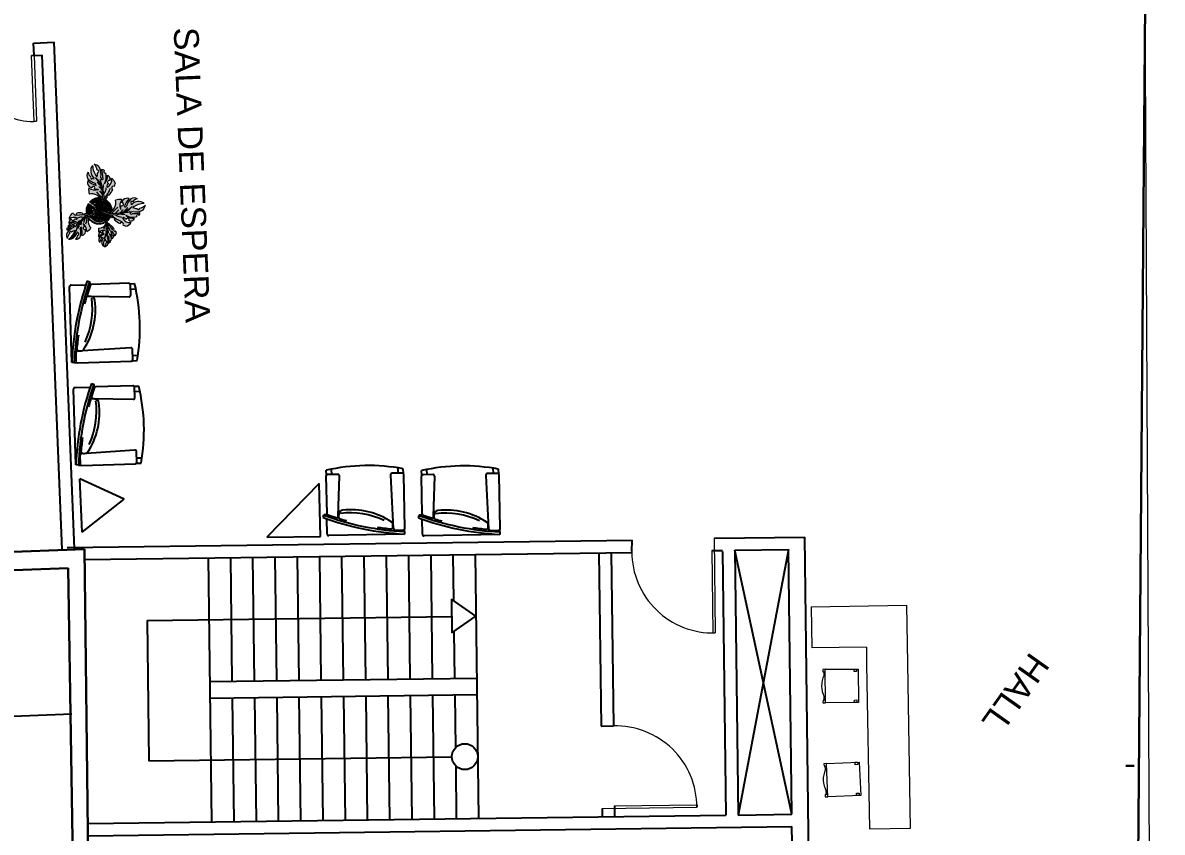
# Model space of a CAD drawing. Header units: metres. Extents: x 322294 to 7190115, y 7390841 to 10157759.
# Drawn here: x 323136.04 to 323149.86, y 7393324.52 to 7393334.34 of the extents above; entities that cross this region are included whole.
import ezdxf

# ---------------------------------------------------------------- set-up
doc = ezdxf.new("R2010")
doc.units = ezdxf.units.M
doc.linetypes.add('DASHED', pattern=[19.05, 12.7, -6.35])
doc.layers.get('0').update_dxf_attribs({"lineweight": 18})
for name, color, linetype, lineweight in [('352_HIDROG_INTERM_TOP', 4, 'Continuous', 18), ('ESQUADRIA', 2, 'Continuous', 15), ('estofado', 7, 'Continuous', 25), ('linagrossa', 7, 'Continuous', 25), ('MÓVEIS', 7, 'Continuous', 13), ('PAREDE EXTERNA', 6, 'Continuous', 30), ('PAREDE INTERNA', 181, 'Continuous', 25)]:
    doc.layers.add(name, color=color, linetype=linetype, lineweight=lineweight)
doc.layers.add('MEBEL', color=7, linetype='DASHED')
doc.layers.add('TEXTO', color=2, linetype='Continuous')
doc.styles.get("Standard").update_dxf_attribs({"font": 'arial.ttf'})

# ---------------------------------------------------------------- blocks, each defined once
blk = doc.blocks.new('new block.dwg poltrona')
at = {"layer": 'MEBEL', "color": 7, "linetype": 'Continuous', "ltscale": 0.7}
for p, q in [((-695, 962), (-679, 1017)), ((-631, 950), (-614, 1011)), ((-704, 950), (-828, 516)), ((-703, 444), (-547, 904)), ((-560, 929), (-679, 963)), ((48, 734), (-109, 104)), ((192, 715), (72, 749)), ((144, 728), (161, 790)), ((144, 728), (161, 790)), ((204, 705), (219, 760)), ((204, 705), (205, 711)), ((27, 66), (205, 690)), ((-896, 276), (-846, 451)), ((-885, 480), (-867, 504)), ((0, 0), (-883, 252)), ((-95, 80), (2, 52)), ((10, 28), (0, 0)), ((10, 28), (18, 54))]:
    blk.add_line(p, q, dxfattribs=at)
for centre, radius, start, end in [((-847, -1272), 2295, 62.3176, 85.807), ((-685, 944), 20, 74.0623, 164.0623), ((-566, 910), 20, 341.2493, 74.0623), ((67, 730), 20, 74.0623, 166.8753), ((186, 695), 20, 344.0623, 74.0623), ((1160, 3194), 3398, 232.9996, 250.0441), ((1160, 3194), 3368, 232.9996, 250.0441), ((-856, -521), 1026, 88.4288, 90.6413), ((-809, 511), 20, 164.0623, 233.737), ((1160, 3194), 3348, 233.737, 235.5624), ((-722, 449), 20, 235.5624, 344.0623), ((-685, 424), 20, 166.0258, 236.345), ((-557, 392), 152, 147.8366, 166.0258), ((-643, 446), 50, 79.6415, 147.8366), ((-856, -521), 1006, 48.2769, 79.2573), ((-795, -385), 895, 39.3754, 79.6415), ((1160, 3194), 3348, 236.345, 237.7818), ((-877, 271), 20, 164.0623, 254.0876), ((1160, 3194), 3348, 244.2937, 247.2111), ((-202, 167), 103, 330.3808, 2.1619), ((-119, 170), 20, 2.1619, 39.3754), ((-129, 126), 20, 247.2111, 330.3808), ((-89, 99), 20, 166.0798, 254.0623), ((8, 71), 20, 254.0623, 344.0623)]:
    blk.add_arc(centre, radius, start, end, dxfattribs=at)
blk = doc.blocks.new('planta coqueiro')
at = {"layer": 'estofado', "ltscale": 0.1}
h = blk.add_hatch(color=75, dxfattribs=at)
h.set_gradient(color1=(108, 164, 86), color2=(102, 154, 81), one_color=1, tint=0.46, name='CYLINDER')
h.paths.add_polyline_path([(-1182.099, -50.289, 0.033062), (-1182.098, -50.233, -0.981895), (-1182.101, -50.198, 0.048855), (-1182.119, -50.117, -1.138233), (-1182.135, -50.077, 0.018864), (-1182.149, -50.048, 0.208979), (-1182.229, -50.035, -0.346636), (-1182.188, -50.146, -0.418428), (-1182.207, -50.127, 0.046427), (-1182.209, -50.105, -0.994855), (-1182.223, -50.067, 0.044381), (-1182.235, -50.05, 0.18118), (-1182.289, -50.043, -0.18833), (-1182.24, -50.143, 0.191426), (-1182.327, -50.038, -1.174476), (-1182.355, -50.033, 0.140528), (-1182.389, -50.049, -0.125367), (-1182.309, -50.107, -2.245001), (-1182.316, -50.124, -0.031976), (-1182.326, -50.122, 0.181425), (-1182.437, -50.046, 0.094503), (-1182.497, -50.069, -0.138196), (-1182.421, -50.091, -1.074478), (-1182.396, -50.11, -0.088291), (-1182.367, -50.152, -0.144087), (-1182.502, -50.093, 0.388768), (-1182.376, -50.186, -0.041945), (-1182.389, -50.194, -1.340573), (-1182.416, -50.203, -0.196063), (-1182.481, -50.189, 0.307628), (-1182.422, -50.247, 0.111291), (-1182.322, -50.218, -0.314907), (-1182.298, -50.23, -0.122145), (-1182.409, -50.261, 0.291545), (-1182.346, -50.298, 0.043027), (-1182.312, -50.288, -1.339402), (-1182.279, -50.271, 0.060072), (-1182.241, -50.24, -0.231117), (-1182.338, -50.314, 0.11449), (-1182.276, -50.362, -0.376746), (-1182.111, -50.305, 0.228124), (-1182.371, -50.167, -0.2613)])
h = blk.add_hatch(color=75, dxfattribs=at)
h.set_gradient(color1=(108, 164, 86), color2=(79, 120, 63), one_color=1, tint=0.36, name='CYLINDER')
h.paths.add_polyline_path([(-1181.861, -50.136, -0.314907), (-1181.873, -50.16, -0.122145), (-1181.904, -50.049, 0.291545), (-1181.941, -50.112, 0.043027), (-1181.931, -50.146, -1.339402), (-1181.914, -50.179, 0.060072), (-1181.883, -50.217, -0.231117), (-1181.957, -50.12, 0.11449), (-1182.005, -50.182, -0.376746), (-1181.948, -50.347, 0.228124), (-1181.81, -50.087, -0.2613), (-1181.932, -50.359, 0.033062), (-1181.876, -50.36, -0.981895), (-1181.841, -50.357, 0.048855), (-1181.76, -50.339, -1.138233), (-1181.72, -50.323, 0.018864), (-1181.691, -50.309, 0.208979), (-1181.678, -50.229, -0.346636), (-1181.789, -50.27, -0.418428), (-1181.77, -50.25, 0.046427), (-1181.748, -50.249, -0.994855), (-1181.71, -50.235, 0.044381), (-1181.693, -50.223, 0.18118), (-1181.686, -50.169, -0.18833), (-1181.786, -50.218, 0.191426), (-1181.681, -50.131, -1.174476), (-1181.676, -50.103, 0.140528), (-1181.692, -50.069, -0.125367), (-1181.75, -50.149, -2.245001), (-1181.767, -50.142, -0.031976), (-1181.765, -50.132, 0.181425), (-1181.689, -50.021, 0.094503), (-1181.712, -49.961, -0.138196), (-1181.734, -50.037, -1.074478), (-1181.753, -50.062, -0.088291), (-1181.795, -50.091, -0.144087), (-1181.736, -49.956, 0.388768), (-1181.829, -50.082, -0.041945), (-1181.837, -50.069, -1.340573), (-1181.846, -50.042, -0.196063), (-1181.832, -49.977, 0.307628), (-1181.89, -50.036, 0.111291)])
h = blk.add_hatch(color=35, dxfattribs=at)
h.set_gradient(color1=(166, 115, 84), color2=(109, 75, 55), one_color=1, tint=0.32, name='INVCYLINDER')
h.paths.add_polyline_path([(-1182.059, -50.411, 0.893253), (-1182.047, -50.407, 0.378604), (-1182.371, -50.167, -0.322151)])
h = blk.add_hatch(color=35, dxfattribs=at)
h.set_gradient(color1=(166, 115, 84), color2=(109, 75, 55), one_color=1, tint=0.32, name='INVCYLINDER')
h.paths.add_polyline_path([(-1181.81, -50.087, -0.309503), (-1182.039, -50.395, 0.839346), (-1182.034, -50.408, 0.363207)])
h = blk.add_hatch(color=9, dxfattribs=at)
h.set_gradient(color1=(185, 193, 193), color2=(81, 92, 92), one_color=1, tint=0.34, name='CURVED')
h.paths.add_polyline_path([(-1182.11, -50.307, 0.00155), (-1182.111, -50.305, 0.067559), (-1182.145, -50.296, 0.253608), (-1182.202, -50.432, -0.036817), (-1182.173, -50.425, -0.290631)])
h = blk.add_hatch(color=9, dxfattribs=at)
h.set_gradient(color1=(185, 193, 193), color2=(81, 92, 92), one_color=1, tint=0.34, name='CURVED')
h.paths.add_polyline_path([(-1181.946, -50.343, 0.06904), (-1181.938, -50.308, 0.288006), (-1182.098, -50.27, -0.011646), (-1182.099, -50.289, -0.009266), (-1182.093, -50.299, -0.341204)])
h = blk.add_hatch(color=33, dxfattribs=at)
h.set_gradient(color1=(179, 165, 128), color2=(150, 134, 90), one_color=1, tint=0.47)
h.paths.add_polyline_path([(-1182.077, -50.311, 1), (-1182.045, -50.311, 1)])
h = blk.add_hatch(color=9, dxfattribs=at)
h.set_gradient(color1=(185, 193, 193), color2=(81, 92, 92), one_color=1, tint=0.34, name='CURVED')
h.paths.add_polyline_path([(-1182.172, -50.435, 0.03292), (-1182.2, -50.443, 0.221446), (-1182.125, -50.55, -0.019377), (-1182.1, -50.536, -0.005069), (-1182.098, -50.531, -0.256969)])
h = blk.add_hatch(color=33, dxfattribs=at)
h.set_gradient(color1=(179, 165, 128), color2=(150, 134, 90), one_color=1, tint=0.47)
h.paths.add_polyline_path([(-1182.159, -50.413, 1), (-1182.172, -50.413, 1)])
h = blk.add_hatch(color=33, dxfattribs=at)
h.set_gradient(color1=(179, 165, 128), color2=(150, 134, 90), one_color=1, tint=0.47)
h.paths.add_polyline_path([(-1182.13, -50.451, 1), (-1182.162, -50.451, 1)])
h = blk.add_hatch(color=33, dxfattribs=at)
h.set_gradient(color1=(179, 165, 128), color2=(150, 134, 90), one_color=1, tint=0.47)
h.paths.add_polyline_path([(-1182.144, -50.34, 1), (-1182.131, -50.34, 1)])
h = blk.add_hatch(color=33, dxfattribs=at)
h.set_gradient(color1=(179, 165, 128), color2=(150, 134, 90), one_color=1, tint=0.47)
edge = h.paths.add_edge_path()
edge.add_spline(control_points=[(-1182.129, -50.39), (-1182.13, -50.395), (-1182.133, -50.406), (-1182.111, -50.409), (-1182.1, -50.399), (-1182.085, -50.384), (-1182.102, -50.375), (-1182.103, -50.359), (-1182.119, -50.357), (-1182.127, -50.364), (-1182.137, -50.376), (-1182.126, -50.379), (-1182.128, -50.385), (-1182.129, -50.39)], knot_values=[0, 0, 0, 0, 0.013257, 0.026829, 0.049794, 0.061679, 0.077395, 0.091145, 0.103762, 0.116513, 0.127768, 0.131661, 0.143887, 0.143887, 0.143887, 0.143887], degree=3, periodic=0)
h = blk.add_hatch(color=33, dxfattribs=at)
h.set_gradient(color1=(179, 165, 128), color2=(150, 134, 90), one_color=1, tint=0.47)
h.paths.add_polyline_path([(-1182.121, -50.322, 1), (-1182.107, -50.322, 1)])
h = blk.add_hatch(color=35, dxfattribs=at)
h.set_gradient(color1=(166, 115, 84), color2=(109, 75, 55), one_color=1, tint=0.32, name='INVCYLINDER')
h.paths.add_polyline_path([(-1181.981, -50.403, 0.597045), (-1181.985, -50.4, 0.455658), (-1182.062, -50.79, -0.387777)])
h = blk.add_hatch(color=33, dxfattribs=at)
h.set_gradient(color1=(179, 165, 128), color2=(150, 134, 90), one_color=1, tint=0.47)
h.paths.add_polyline_path([(-1182.097, -50.413, 1), (-1182.11, -50.413, 1)])
h = blk.add_hatch(color=33, dxfattribs=at)
h.set_gradient(color1=(179, 165, 128), color2=(150, 134, 90), one_color=1, tint=0.47)
h.paths.add_polyline_path([(-1182.076, -50.401, 1), (-1182.095, -50.401, 1)])
h = blk.add_hatch(color=33, dxfattribs=at)
h.set_gradient(color1=(179, 165, 128), color2=(150, 134, 90), one_color=1, tint=0.47)
h.paths.add_polyline_path([(-1182.075, -50.437, 1), (-1182.088, -50.437, 1)])
h = blk.add_hatch(color=9, dxfattribs=at)
h.set_gradient(color1=(185, 193, 193), color2=(81, 92, 92), one_color=1, tint=0.34, name='CURVED')
h.paths.add_polyline_path([(-1181.925, -50.436, -0.449638), (-1182.083, -50.536, 0.000699), (-1182.084, -50.537, 0.072477), (-1182.073, -50.568, 0.40511), (-1181.897, -50.445, 0.032975)])
h = blk.add_hatch(color=33, dxfattribs=at)
h.set_gradient(color1=(179, 165, 128), color2=(150, 134, 90), one_color=1, tint=0.47)
h.paths.add_polyline_path([(-1182.059, -50.452, 1), (-1182.079, -50.452, 1)])
h = blk.add_hatch(color=33, dxfattribs=at)
h.set_gradient(color1=(179, 165, 128), color2=(150, 134, 90), one_color=1, tint=0.47)
h.paths.add_polyline_path([(-1182.056, -50.426, 1), (-1182.069, -50.426, 1)])
h = blk.add_hatch(color=33, dxfattribs=at)
h.set_gradient(color1=(179, 165, 128), color2=(150, 134, 90), one_color=1, tint=0.47)
h.paths.add_polyline_path([(-1182.03, -50.375, 1), (-1182.05, -50.375, 1)])
h = blk.add_hatch(color=33, dxfattribs=at)
h.set_gradient(color1=(179, 165, 128), color2=(150, 134, 90), one_color=1, tint=0.47)
h.paths.add_polyline_path([(-1182.035, -50.42, 1), (-1182.048, -50.42, 1)])
h = blk.add_hatch(color=33, dxfattribs=at)
h.set_gradient(color1=(179, 165, 128), color2=(150, 134, 90), one_color=1, tint=0.47)
h.paths.add_polyline_path([(-1182.024, -50.337, 1), (-1181.992, -50.337, 1)])
h = blk.add_hatch(color=33, dxfattribs=at)
h.set_gradient(color1=(179, 165, 128), color2=(150, 134, 90), one_color=1, tint=0.47)
h.paths.add_polyline_path([(-1182.007, -50.444, 1), (-1182.02, -50.444, 1)])
h = blk.add_hatch(color=35, dxfattribs=at)
h.set_gradient(color1=(166, 115, 84), color2=(109, 75, 55), one_color=1, tint=0.32, name='INVCYLINDER')
h.paths.add_polyline_path([(-1181.763, -50.601, 0.456534), (-1182.009, -50.428, 0.533976), (-1182.008, -50.431, -0.385852)])
h = blk.add_hatch(color=33, dxfattribs=at)
h.set_gradient(color1=(179, 165, 128), color2=(150, 134, 90), one_color=1, tint=0.47)
h.paths.add_polyline_path([(-1181.985, -50.442, 1), (-1182.004, -50.442, 1)])
h = blk.add_hatch(color=33, dxfattribs=at)
h.set_gradient(color1=(179, 165, 128), color2=(150, 134, 90), one_color=1, tint=0.47)
h.paths.add_polyline_path([(-1181.944, -50.396, 1), (-1181.964, -50.396, 1)])
h = blk.add_hatch(color=33, dxfattribs=at)
h.set_gradient(color1=(179, 165, 128), color2=(150, 134, 90), one_color=1, tint=0.47)
h.paths.add_polyline_path([(-1181.932, -50.451, 1), (-1181.964, -50.451, 1)])
h = blk.add_hatch(color=33, dxfattribs=at)
h.set_gradient(color1=(179, 165, 128), color2=(150, 134, 90), one_color=1, tint=0.47)
h.paths.add_polyline_path([(-1181.926, -50.41, 1), (-1181.946, -50.41, 1)])
h = blk.add_hatch(color=9, dxfattribs=at)
h.set_gradient(color1=(185, 193, 193), color2=(81, 92, 92), one_color=1, tint=0.34, name='CURVED')
h.paths.add_polyline_path([(-1181.932, -50.359, -0.003321), (-1181.936, -50.361, -0.134103), (-1181.923, -50.426, -0.036923), (-1181.895, -50.433, 0.121396), (-1181.904, -50.36, -0.016535)])
h = blk.add_hatch(color=75, dxfattribs=at)
h.set_gradient(color1=(108, 164, 86), color2=(154, 193, 138), one_color=1, tint=0.65, name='HEMISPHERICAL')
h.paths.add_polyline_path([(-1181.772, -50.481, -0.346636), (-1181.696, -50.493, 0.208979), (-1181.715, -50.443, 0.018864), (-1181.735, -50.438, -1.138233), (-1181.763, -50.433, 0.048855), (-1181.816, -50.431, -0.981895), (-1181.84, -50.434, 0.033062), (-1181.875, -50.442, -0.2613), (-1181.763, -50.601, 0.228124), (-1181.884, -50.451, -0.376746), (-1181.9, -50.564, 0.11449), (-1181.862, -50.597, -0.231117), (-1181.826, -50.526, 0.060072), (-1181.841, -50.554, -1.339402), (-1181.848, -50.578, 0.043027), (-1181.85, -50.6, 0.291545), (-1181.819, -50.637, -0.122145), (-1181.813, -50.561, -0.314907), (-1181.802, -50.575, 0.111291), (-1181.808, -50.643, 0.307628), (-1181.764, -50.673, -0.196063), (-1181.781, -50.634, -1.340573), (-1181.778, -50.615, -0.041945), (-1181.775, -50.606, 0.388768), (-1181.7, -50.675, -0.144087), (-1181.754, -50.596, -0.088291), (-1181.724, -50.61, -1.074478), (-1181.708, -50.623, -0.138196), (-1181.685, -50.669, 0.094503), (-1181.678, -50.628, 0.181425), (-1181.74, -50.566, -0.031976), (-1181.742, -50.56, -2.245001), (-1181.733, -50.553, -0.125367), (-1181.685, -50.598, 0.140528), (-1181.68, -50.573, -1.174476), (-1181.686, -50.556, 0.191426), (-1181.764, -50.514, -0.18833), (-1181.694, -50.533, 0.18118), (-1181.705, -50.499, 0.044381), (-1181.718, -50.493, -0.994855), (-1181.743, -50.489, 0.046425), (-1181.758, -50.491, -0.418546)])
h = blk.add_hatch(color=75, dxfattribs=at)
h.set_gradient(color1=(108, 164, 86), color2=(128, 178, 108), one_color=1, tint=0.56, name='CYLINDER')
h.paths.add_polyline_path([(-1182.107, -50.557, -0.021499), (-1182.1, -50.536, 0.033062), (-1182.142, -50.561, -0.981895), (-1182.166, -50.579, 0.048855), (-1182.216, -50.63, -1.138233), (-1182.238, -50.661, 0.018864), (-1182.253, -50.684, 0.208979), (-1182.225, -50.749, -0.346636), (-1182.163, -50.667, -0.218356), (-1182.116, -50.605, -0.045186), (-1182.108, -50.558, -0.00127), (-1182.108, -50.558, -0.001036)])
h = blk.add_hatch(color=33, dxfattribs=at)
h.set_gradient(color1=(179, 165, 128), color2=(150, 134, 90), one_color=1, tint=0.47)
h.paths.add_polyline_path([(-1182.131, -50.478, 1), (-1182.151, -50.478, 1)])
h = blk.add_hatch(color=33, dxfattribs=at)
h.set_gradient(color1=(179, 165, 128), color2=(150, 134, 90), one_color=1, tint=0.47)
edge = h.paths.add_edge_path()
edge.add_spline(control_points=[(-1182.116, -50.507), (-1182.113, -50.511), (-1182.108, -50.521), (-1182.09, -50.509), (-1182.088, -50.494), (-1182.087, -50.473), (-1182.105, -50.478), (-1182.116, -50.466), (-1182.13, -50.476), (-1182.132, -50.486), (-1182.131, -50.501), (-1182.121, -50.496), (-1182.118, -50.502), (-1182.116, -50.507)], knot_values=[0, 0, 0, 0, 0.013257, 0.026829, 0.049794, 0.061679, 0.077395, 0.091145, 0.103762, 0.116513, 0.127768, 0.131661, 0.143887, 0.143887, 0.143887, 0.143887], degree=3, periodic=0)
h = blk.add_hatch(color=75, dxfattribs=at)
h.set_gradient(color1=(108, 164, 86), color2=(128, 178, 108), one_color=1, tint=0.56, name='CYLINDER')
h.paths.add_polyline_path([(-1181.971, -50.697, 0.11449), (-1181.965, -50.63, -0.376746), (-1182.084, -50.537, 0.228124), (-1182.062, -50.79, -0.289779), (-1182.055, -50.92, 0.388768), (-1182.046, -50.785, -0.041945), (-1182.034, -50.79, -1.340573), (-1182.015, -50.806, -0.196063), (-1181.995, -50.859, 0.307628), (-1181.981, -50.79, 0.111291), (-1182.048, -50.731, -0.314907), (-1182.051, -50.707, -0.122145), (-1181.976, -50.774, 0.291545), (-1181.979, -50.71, 0.043027), (-1182.002, -50.691, -1.339402), (-1182.03, -50.674, 0.060072), (-1182.07, -50.662, -0.231117)])
h = blk.add_hatch(color=33, dxfattribs=at)
h.set_gradient(color1=(179, 165, 128), color2=(150, 134, 90), one_color=1, tint=0.47)
edge = h.paths.add_edge_path()
edge.add_spline(control_points=[(-1182.03, -50.481), (-1182.035, -50.48), (-1182.045, -50.477), (-1182.049, -50.499), (-1182.039, -50.51), (-1182.024, -50.525), (-1182.015, -50.508), (-1181.999, -50.508), (-1181.997, -50.491), (-1182.004, -50.483), (-1182.015, -50.473), (-1182.018, -50.484), (-1182.025, -50.483), (-1182.03, -50.481)], knot_values=[0, 0, 0, 0, 0.013257, 0.026829, 0.049794, 0.061679, 0.077395, 0.091145, 0.103762, 0.116513, 0.127768, 0.131661, 0.143887, 0.143887, 0.143887, 0.143887], degree=3, periodic=0)
h = blk.add_hatch(color=33, dxfattribs=at)
h.set_gradient(color1=(179, 165, 128), color2=(150, 134, 90), one_color=1, tint=0.47)
h.paths.add_polyline_path([(-1181.959, -50.487, 1), (-1181.991, -50.487, 1)])
h = blk.add_hatch(color=75, dxfattribs=at)
h.set_gradient(color1=(108, 164, 86), color2=(128, 178, 108), one_color=1, tint=0.56, name='CYLINDER')
h.paths.add_polyline_path([(-1182.168, -50.69, 0.046427), (-1182.183, -50.702, -0.994855), (-1182.204, -50.729, 0.044381), (-1182.211, -50.746, 0.18118), (-1182.191, -50.789, -0.18833), (-1182.141, -50.707, 0.191426), (-1182.177, -50.818, -0.461932), (-1182.159, -50.824, -0.164855), (-1182.111, -50.685, -0.076989), (-1182.116, -50.605, 0.218356), (-1182.163, -50.667, -0.418428)])
h = blk.add_hatch(color=75, dxfattribs=at)
h.set_gradient(color1=(108, 164, 86), color2=(128, 178, 108), one_color=1, tint=0.56, name='CYLINDER')
h.paths.add_polyline_path([(-1182.116, -50.778, 0.181425), (-1182.119, -50.894, 0.094503), (-1182.075, -50.927, -0.138196), (-1182.094, -50.862, -1.074478), (-1182.092, -50.835, -0.088291), (-1182.075, -50.794, -0.144087), (-1182.055, -50.92, 0.289779), (-1182.062, -50.79, -0.111568), (-1182.111, -50.685, 0.164855), (-1182.159, -50.824, -0.461932), (-1182.167, -50.841, 0.140528), (-1182.14, -50.859, -0.125367), (-1182.135, -50.773, -2.245001), (-1182.119, -50.771, -0.031976)])
at = {"layer": 'estofado', "lineweight": 5, "ltscale": 0.1}
for centre, radius in [((-1182.061, -50.311), 0.0161), ((-1182.02, -50.306), 0.00987), ((-1182.165, -50.413), 0.00652), ((-1182.148, -50.393), 0.0161), ((-1182.146, -50.451), 0.0161), ((-1182.141, -50.369), 0.00652), ((-1182.138, -50.34), 0.00652), ((-1182.131, -50.356), 0.00652), ((-1182.131, -50.412), 0.00652), ((-1182.119, -50.442), 0.00987), ((-1182.112, -50.342), 0.00987), ((-1182.114, -50.322), 0.00652), ((-1182.103, -50.413), 0.00652), ((-1182.096, -50.355), 0.00987), ((-1182.099, -50.442), 0.00652), ((-1182.089, -50.372), 0.00652), ((-1182.086, -50.401), 0.00987), ((-1182.088, -50.419), 0.00652), ((-1182.082, -50.437), 0.00652), ((-1182.072, -50.414), 0.00652), ((-1182.069, -50.452), 0.00987), ((-1182.063, -50.426), 0.00652), ((-1182.058, -50.344), 0.00652), ((-1182.052, -50.436), 0.00652), ((-1182.051, -50.361), 0.00652), ((-1182.04, -50.375), 0.00987), ((-1182.041, -50.42), 0.00652), ((-1182.037, -50.349), 0.00987), ((-1182.032, -50.326), 0.00987), ((-1182.023, -50.414), 0.00652), ((-1182.018, -50.367), 0.00987), ((-1182.008, -50.337), 0.0161), ((-1182.014, -50.444), 0.00652), ((-1181.999, -50.364), 0.00652), ((-1181.995, -50.442), 0.00987), ((-1181.981, -50.354), 0.00987), ((-1181.978, -50.328), 0.00987), ((-1181.981, -50.414), 0.00652), ((-1181.975, -50.457), 0.00987), ((-1181.972, -50.397), 0.00652), ((-1181.963, -50.412), 0.00652), ((-1181.954, -50.396), 0.00987), ((-1181.948, -50.451), 0.0161), ((-1181.94, -50.38), 0.00652), ((-1181.936, -50.41), 0.00987), ((-1182.141, -50.478), 0.00987), ((-1182.097, -50.461), 0.00652), ((-1182.055, -50.517), 0.00987), ((-1182.025, -50.463), 0.00987), ((-1182.011, -50.525), 0.00652), ((-1181.997, -50.467), 0.00987), ((-1181.989, -50.515), 0.00652), ((-1181.975, -50.487), 0.0161)]:
    blk.add_circle(centre, radius, dxfattribs=at)
for centre, radius, start, end in [((-1182.345, -50.101), 0.0691, 98.3059, 130.3029), ((-1182.341, -50.038), 0.0143, 160.6631, 359.0131), ((-1182.204, -50.133), 0.102, 56.9429, 104.1578), ((-1182.279, -50.116), 0.0958, 341.9118, 58.3844), ((-1181.817, -50.049), 0.0733, 101.2825, 169.6799), ((-1181.759, -50.027), 0.088, 145.305, 189.6765), ((-1181.714, -50.069), 0.116, 101.0186, 185.9966), ((-1181.535, -50.124), 0.262, 140.0122, 172.8088), ((-1181.875, -49.975), 0.191, 304.8613, 345.9935), ((-1181.857, -49.96), 0.146, 327.8752, 359.3481), ((-1181.857, -50.05), 0.171, 9.8207, 31.4151), ((-1182.334, -49.892), 0.262, 230.0122, 262.8088), ((-1182.389, -50.071), 0.116, 191.0186, 275.9966), ((-1182.408, -50.214), 0.171, 99.8207, 121.4151), ((-1182.498, -50.214), 0.146, 57.8752, 89.3481), ((-1182.483, -50.232), 0.191, 34.8613, 75.9935), ((-1182.408, -50.1), 0.0158, 317.5673, 145.7919), ((-1182.498, -50.214), 0.146, 25.3016, 45.484), ((-1182.464, -50.235), 0.201, 39.7257, 68.3087), ((-1182.415, -50.199), 0.184, 17.9062, 61.2534), ((-1182.311, -50.045), 0.079, 259.0186, 266.3445), ((-1182.305, -50.118), 0.0122, 205.201, 109.1617), ((-1182.33, -50.231), 0.0897, 36.1411, 80.3873), ((-1182.271, -50.118), 0.0778, 62.1153, 103.1932), ((-1182.393, -50.155), 0.153, 4.6076, 47.2701), ((-1182.311, -50.256), 0.119, 28.6905, 56.0246), ((-1182.216, -50.086), 0.02, 110.1108, 289.5198), ((-1182.326, -50.126), 0.119, 29.481, 39.6456), ((-1182.326, -50.126), 0.119, 359.2754, 10.1496), ((-1182.188, -50.127), 0.0192, 181.0153, 270.3634), ((-1182.299, -50.254), 0.144, 9.4944, 41.5537), ((-1182.457, -50.28), 0.342, 1.9256, 26.9542), ((-1182.129, -50.098), 0.0219, 103.7865, 298.5822), ((-1182.521, -50.25), 0.423, 24.1234, 28.4463), ((-1182.521, -50.25), 0.423, 7.0576, 18.2453), ((-1181.848, -50.253), 0.172, 129.608, 155.7334), ((-1181.821, -50.092), 0.139, 191.5061, 243.5602), ((-1181.873, -50.109), 0.0684, 117.2921, 182.3073), ((-1181.743, -50.071), 0.202, 191.8137, 201.6687), ((-1181.917, -50.16), 0.0198, 280.5489, 133.5686), ((-1181.663, -50.042), 0.241, 181.7055, 209.5612), ((-1181.654, -50.022), 0.236, 183.393, 208.7944), ((-1181.884, -50.139), 0.0239, 298.8789, 8.7972), ((-1181.846, -50.057), 0.0148, 92.4292, 305.5449), ((-1181.713, -50.167), 0.123, 165.9423, 193.4167), ((-1181.874, -50.128), 0.0897, 306.1411, 350.3873), ((-1181.857, -49.96), 0.146, 295.3016, 315.484), ((-1181.842, -50.043), 0.184, 287.9062, 331.2534), ((-1181.798, -50.065), 0.153, 274.6076, 317.2701), ((-1181.761, -50.153), 0.0122, 115.201, 19.1617), ((-1181.688, -50.147), 0.079, 169.0186, 176.3445), ((-1181.743, -50.05), 0.0158, 227.5673, 55.7919), ((-1181.878, -49.994), 0.201, 309.7257, 338.3087), ((-1181.681, -50.117), 0.0143, 70.6631, 269.0131), ((-1181.761, -50.187), 0.0778, 332.1153, 13.1932), ((-1181.744, -50.113), 0.0691, 8.3059, 40.3029), ((-1182.431, -50.116), 0.088, 235.305, 279.6765), ((-1182.409, -50.174), 0.0733, 191.2825, 259.6799), ((-1182.436, -50.011), 0.236, 273.393, 298.7944), ((-1182.401, -50.202), 0.0148, 182.4292, 35.5449), ((-1182.416, -50.02), 0.241, 271.7055, 299.5612), ((-1182.349, -50.23), 0.0684, 207.2921, 272.3073), ((-1182.387, -50.1), 0.202, 281.8137, 291.6687), ((-1182.366, -50.178), 0.139, 281.5061, 333.5602), ((-1182.319, -50.241), 0.0239, 28.8789, 98.7972), ((-1182.291, -50.07), 0.123, 255.9423, 283.4167), ((-1182.298, -50.274), 0.0198, 10.5489, 223.5686), ((-1182.387, -50.1), 0.202, 302.4488, 316.1997), ((-1182.161, -50.427), 0.132, 67.7465, 150.3213), ((-1182.248, -50.087), 0.127, 262.3137, 283.7119), ((-1182.196, -49.873), 0.408, 264.4084, 278.6615), ((-1182.194, -50.136), 0.112, 255.544, 283.8081), ((-1182.099, -50.216), 0.018, 95.6708, 273.5772), ((-1182.521, -50.25), 0.423, 354.6159, 2.1904), ((-1182.07, -50.297), 0.132, 337.7465, 60.3213), ((-1181.516, -50.262), 0.408, 174.4084, 188.6615), ((-1181.743, -50.071), 0.202, 212.4488, 226.1997), ((-1181.923, -50.001), 0.342, 271.9256, 296.9542), ((-1181.779, -50.264), 0.112, 165.544, 193.8081), ((-1181.897, -50.159), 0.144, 279.4944, 311.5537), ((-1181.73, -50.21), 0.127, 172.3137, 193.7119), ((-1181.899, -50.147), 0.119, 298.6905, 326.0246), ((-1181.759, -50.179), 0.0958, 251.9118, 328.3844), ((-1181.77, -50.27), 0.0192, 91.0153, 180.3634), ((-1181.769, -50.131), 0.119, 269.2754, 280.1496), ((-1181.741, -50.329), 0.0219, 13.7865, 208.5822), ((-1181.729, -50.242), 0.02, 20.1108, 199.5198), ((-1181.893, -49.937), 0.423, 294.1234, 298.4463), ((-1181.769, -50.131), 0.119, 299.481, 309.6456), ((-1181.776, -50.254), 0.102, 326.9429, 14.1578), ((-1182.205, -50.204), 0.172, 219.608, 245.7334), ((-1181.893, -49.937), 0.423, 264.6159, 272.1904), ((-1181.859, -50.359), 0.018, 5.6708, 183.5772), ((-1181.798, -50.707), 0.276, 98.7346, 106.3091), ((-1181.825, -50.67), 0.223, 73.9708, 98.9994), ((-1181.893, -49.937), 0.423, 277.0576, 288.2453), ((-1181.828, -50.432), 0.0117, 187.3478, 5.2542), ((-1181.798, -50.707), 0.276, 82.6797, 93.8675), ((-1181.749, -50.437), 0.0143, 162.3428, 357.1385), ((-1181.798, -50.707), 0.276, 72.4788, 76.8016), ((-1181.762, -50.489), 0.0663, 356.7672, 43.9821), ((-1181.932, -50.86), 0.366, 129.8335, 141.0213), ((-1181.939, -50.8), 0.295, 124.7016, 149.7302), ((-1182.154, -50.57), 0.0155, 218.4468, 36.3532), ((-1181.932, -50.86), 0.366, 117.3918, 124.9664), ((-1182.358, -50.8), 0.352, 27.1843, 41.4375), ((-1181.971, -50.516), 0.114, 190.5225, 273.0973), ((-1181.956, -50.498), 0.0862, 310.6037, 33.1785), ((-1181.808, -50.499), 0.112, 215.1916, 241.317), ((-1181.597, -50.452), 0.266, 182.2635, 196.5166), ((-1181.771, -50.598), 0.0907, 127.3648, 179.419), ((-1181.718, -50.603), 0.132, 169.2563, 179.1113), ((-1181.841, -50.567), 0.0129, 237.3565, 90.3761), ((-1181.718, -50.603), 0.132, 144.7254, 158.4763), ((-1181.765, -50.483), 0.0732, 177.1169, 205.3811), ((-1181.828, -50.565), 0.0939, 59.3713, 91.4307), ((-1181.664, -50.611), 0.157, 161.3638, 189.2195), ((-1181.817, -50.576), 0.0156, 2.1278, 72.0461), ((-1181.727, -50.512), 0.0829, 177.2131, 198.6113), ((-1181.656, -50.623), 0.154, 162.1306, 187.5321), ((-1181.828, -50.573), 0.0778, 44.9004, 72.2346), ((-1181.711, -50.537), 0.08, 177.5084, 204.9827), ((-1181.81, -50.582), 0.0585, 20.5377, 64.784), ((-1181.742, -50.535), 0.0624, 42.5406, 119.0132), ((-1181.76, -50.478), 0.0125, 190.5617, 279.9097), ((-1181.753, -50.613), 0.0997, 53.655, 96.3174), ((-1181.778, -50.633), 0.12, 39.6716, 83.0188), ((-1181.742, -50.567), 0.0776, 90.7754, 101.6496), ((-1181.74, -50.552), 0.00795, 351.7633, 255.7241), ((-1181.73, -50.491), 0.013, 171.4053, 350.8142), ((-1181.693, -50.547), 0.0515, 194.5805, 201.9064), ((-1181.791, -50.68), 0.125, 24.9315, 66.0637), ((-1181.796, -50.668), 0.131, 32.6164, 61.1993), ((-1181.742, -50.567), 0.0776, 61.2795, 71.4441), ((-1181.745, -50.531), 0.0507, 357.7319, 38.8097), ((-1181.684, -50.565), 0.00931, 101.912, 300.2619), ((-1181.725, -50.575), 0.0451, 330.6221, 2.6192), ((-1181.932, -50.86), 0.366, 146.8994, 151.2222), ((-1182.165, -50.685), 0.0878, 179.7189, 226.9338), ((-1182.225, -50.647), 0.0189, 226.5625, 61.3582), ((-1182.142, -50.747), 0.0827, 104.6878, 181.1604), ((-1182.194, -50.715), 0.0173, 232.8868, 52.2957), ((-1182.061, -50.811), 0.132, 127.3836, 170.046), ((-1182.113, -50.777), 0.103, 122.0514, 132.9256), ((-1182.018, -50.807), 0.159, 140.6821, 184.0293), ((-1182.177, -50.676), 0.0166, 303.7913, 33.1393), ((-1182.072, -50.687), 0.0934, 118.5185, 167.7887), ((-1181.93, -50.824), 0.228, 142.4479, 179.8931), ((-1182.026, -50.705), 0.103, 151.4664, 178.8006), ((-1182.035, -50.73), 0.0775, 158.917, 203.1632), ((-1182.178, -50.738), 0.11, 25.0896, 46.4879), ((-1182.167, -50.676), 0.097, 18.3199, 46.584), ((-1182.17, -50.777), 0.106, 18.7183, 46.1926), ((-1182.057, -50.781), 0.12, 44.282, 96.3362), ((-1182.103, -50.833), 0.175, 65.2247, 78.9756), ((-1182.033, -50.717), 0.0207, 151.6549, 221.5732), ((-1182.148, -50.892), 0.208, 34.4815, 62.3371), ((-1182.018, -50.687), 0.0171, 133.3249, 346.3445), ((-1182.103, -50.833), 0.175, 44.5897, 54.4447), ((-1182.027, -50.744), 0.0591, 330.0681, 35.0833), ((-1182.113, -50.652), 0.149, 342.384, 8.5094), ((-1181.806, -50.594), 0.0446, 188.6177, 253.6329), ((-1181.763, -50.625), 0.0478, 201.2451, 269.6425), ((-1181.782, -50.624), 0.00968, 65.3802, 278.4959), ((-1181.724, -50.632), 0.0574, 181.2486, 225.62), ((-1181.7, -50.6), 0.0754, 184.9285, 269.9064), ((-1181.778, -50.688), 0.0951, 55.441, 75.6234), ((-1181.592, -50.543), 0.171, 198.1162, 230.9128), ((-1181.716, -50.616), 0.0103, 315.1331, 143.3577), ((-1181.778, -50.688), 0.0951, 11.5769, 43.0498), ((-1181.789, -50.63), 0.111, 339.51, 1.1043), ((-1182.113, -50.777), 0.103, 152.2569, 162.4215), ((-1182.144, -50.74), 0.0672, 184.8913, 225.9691), ((-1182.17, -50.829), 0.0123, 283.4391, 121.789), ((-1182.122, -50.802), 0.0597, 221.0818, 253.0788), ((-1181.969, -50.825), 0.173, 162.5017, 191.0846), ((-1182.128, -50.765), 0.0105, 327.9769, 231.9376), ((-1181.963, -50.841), 0.165, 157.6373, 198.7695), ((-1182.179, -50.804), 0.0682, 21.7946, 29.1205), ((-1182.094, -50.848), 0.0136, 80.3433, 268.5678), ((-1181.968, -50.86), 0.126, 180.6511, 212.1241), ((-1181.968, -50.86), 0.126, 148.0776, 168.26), ((-1182.279, -50.891), 0.226, 352.7882, 25.5848), ((-1182.161, -50.861), 0.121, 330.9322, 35.574), ((-1182.124, -50.848), 0.0998, 313.7946, 38.7725), ((-1182.145, -50.91), 0.204, 36.1689, 61.5704), ((-1182.022, -50.795), 0.0128, 305.2051, 158.3208), ((-1182.071, -50.857), 0.076, 358.081, 42.4524), ((-1182.039, -50.814), 0.0633, 314.0585, 22.4559), ((-1182.011, -50.795), 0.147, 222.5967, 244.191)]:
    blk.add_arc(centre, radius, start, end, dxfattribs=at)
at = {"layer": 'estofado', "lineweight": 20, "ltscale": 0.1}
for centre, radius, start, end in [((-1182.345, -50.471), 0.305, 12.0191, 95.0453), ((-1182.384, -50.506), 0.34, 16.3708, 87.7964), ((-1182.149, -50.074), 0.34, 289.0066, 357.7964), ((-1182.114, -50.113), 0.305, 284.942, 5.0453), ((-1181.854, -50.629), 0.263, 120.0005, 217.8213), ((-1181.81, -50.641), 0.293, 125.7916, 210.5723), ((-1182.094, -50.43), 0.00207, 308.368, 92.3311), ((-1182.053, -50.408), 0.00637, 203.8853, 8.3312), ((-1182.035, -50.401), 0.00703, 117.5535, 273.9476), ((-1182.008, -50.43), 0.00207, 87.6689, 231.632), ((-1181.979, -50.651), 0.221, 13.1287, 97.9094), ((-1181.961, -50.621), 0.199, 5.8797, 103.7005), ((-1181.984, -50.403), 0.00274, 352.069, 136.0321)]:
    blk.add_arc(centre, radius, start, end, dxfattribs=at)
at = {"layer": 'estofado', "ltscale": 0.1}
for centre, radius, start, end in [((-1181.759, -50.027), 0.088, 208.2976, 217.9049), ((-1182.431, -50.116), 0.088, 298.2976, 307.9049), ((-1182.048, -50.416), 0.154, 129.0122, 185.9347), ((-1182.048, -50.416), 0.125, 119.3518, 184.1737), ((-1182.048, -50.416), 0.154, 44.5248, 108.7916), ((-1182.048, -50.416), 0.125, 35.4554, 110.8148), ((-1182.048, -50.416), 0.154, 190.2712, 240.2168), ((-1182.048, -50.416), 0.125, 188.82, 246.4657), ((-1182.048, -50.416), 0.125, 253.7485, 350.5904), ((-1182.048, -50.416), 0.154, 260.7676, 348.9809), ((-1182.048, -50.416), 0.125, 355.3819, 25.9338), ((-1182.048, -50.416), 0.154, 353.3979, 21.0844), ((-1182.048, -50.416), 0.154, 247.0716, 247.3627), ((-1181.724, -50.632), 0.0574, 153.0201, 162.6275), ((-1182.071, -50.857), 0.076, 61.0735, 70.6809)]:
    blk.add_arc(centre, radius, start, end, dxfattribs=at)
at = {"layer": 'estofado', "lineweight": 5, "ltscale": 0.1}
for points in [[(-1182.129, -50.39), (-1182.129, -50.403), (-1182.116, -50.407), (-1182.097, -50.396), (-1182.09, -50.386), (-1182.1, -50.373), (-1182.106, -50.361), (-1182.118, -50.359), (-1182.129, -50.366), (-1182.133, -50.376), (-1182.13, -50.378), (-1182.129, -50.39)], [(-1182.116, -50.507), (-1182.107, -50.517), (-1182.095, -50.511), (-1182.088, -50.489), (-1182.089, -50.477), (-1182.105, -50.475), (-1182.117, -50.469), (-1182.128, -50.476), (-1182.131, -50.488), (-1182.128, -50.499), (-1182.124, -50.498), (-1182.116, -50.507)], [(-1182.03, -50.481), (-1182.043, -50.481), (-1182.047, -50.494), (-1182.035, -50.514), (-1182.025, -50.52), (-1182.013, -50.511), (-1182.001, -50.505), (-1181.998, -50.492), (-1182.006, -50.482), (-1182.016, -50.477), (-1182.018, -50.481), (-1182.03, -50.481)]]:
    blk.add_spline(points, degree=3, dxfattribs=at)
blk = doc.blocks.new('hgfd')
blk.add_line((1608.551, 1204.87, 0), (1608.518, 1204.844, 0))
for points in [[(1608.315, 1205.213), (1608.565, 1204.901), (1608.249, 1204.648), (1607.999, 1204.961), (1608.315, 1205.213)], [(1608.054, 1204.94), (1608.03, 1204.922), (1608.012, 1204.945), (1608.035, 1204.964), (1608.054, 1204.94)], [(1608.272, 1204.667), (1608.249, 1204.648), (1608.268, 1204.625), (1608.291, 1204.644), (1608.272, 1204.667)]]:
    blk.add_lwpolyline(points)
at = {"elevation": 0}
for points in [[(1608.347, 1205.174), (1608.323, 1205.156), (1608.304, 1205.179), (1608.328, 1205.198), (1608.347, 1205.174)], [(1608.565, 1204.901), (1608.542, 1204.882), (1608.56, 1204.859), (1608.584, 1204.877), (1608.565, 1204.901)]]:
    blk.add_lwpolyline(points, dxfattribs=at)
blk.add_arc((1608.258, 1204.961, 0), 0.285, 281.5061, 335.735)
at = {"layer": 'MÓVEIS'}
blk.add_line((1608.315, 1204.682, 0), (1608.282, 1204.655), dxfattribs=at)

msp = doc.modelspace()

# ---------------------------------------------------------------- linework, layer by layer
at = {"layer": '352_HIDROG_INTERM_TOP'}
msp.add_line((323149.861, 7393294.448), (323149.637, 7393337.834), dxfattribs=at)
at = {"layer": 'ESQUADRIA'}
for p, q in [((323136.177, 7393333.142), (323136.145, 7393333.941)), ((323136.175, 7393333.942), (323136.207, 7393333.143)), ((323136.207, 7393333.143), (323136.177, 7393333.142)), ((323144.425, 7393328.087), (323144.439, 7393326.937)), ((323144.396, 7393327.936), (323144.409, 7393326.936)), ((323143.216, 7393324.84), (323144.216, 7393324.853)), ((323143.066, 7393324.808), (323144.216, 7393324.823))]:
    msp.add_line(p, q, dxfattribs=at)
for centre, radius, start, end in [((323136.16, 7393333.927), 0.785, 181.2155, 273.4049), ((323144.412, 7393327.922), 0.985, 179.861, 271.6059), ((323143.231, 7393324.825), 0.985, 359.861, 91.6059)]:
    msp.add_arc(centre, radius, start, end, dxfattribs=at)
at = {"layer": 'linagrossa'}
msp.add_line((323136.632, 7393325.952), (323117.716, 7393325.188), dxfattribs=at)
at = {"layer": 'MÓVEIS'}
for p, q in [((323145.603, 7393327.256), (323146.763, 7393327.276)), ((323145.603, 7393327.256), (323145.612, 7393326.756)), ((323146.775, 7393326.568), (323146.763, 7393327.276)), ((323146.272, 7393326.767), (323145.612, 7393326.756)), ((323146.272, 7393326.767), (323146.275, 7393326.56)), ((323146.275, 7393326.56), (323146.309, 7393324.56)), ((323146.809, 7393324.568), (323146.775, 7393326.568)), ((323146.309, 7393324.56), (323146.809, 7393324.568))]:
    msp.add_line(p, q, dxfattribs=at)
at = {"layer": 'PAREDE EXTERNA'}
for p, q in [((323149.556, 7393322.527), (323149.654, 7393334.572)), ((323133.519, 7393327.83), (323136.786, 7393327.955)), ((323136.786, 7393327.955), (323136.853, 7393322.659)), ((323119.67, 7393327.071), (323136.589, 7393327.724)), ((323136.589, 7393327.724), (323137.136, 7393294.224)), ((323149.42, 7393325.325), (323149.52, 7393325.326))]:
    msp.add_line(p, q, dxfattribs=at)
at = {"layer": 'PAREDE INTERNA'}
for p, q in [((323136.169, 7393334.092), (323136.418, 7393334.102)), ((323136.175, 7393333.942), (323136.169, 7393334.092)), ((323136.666, 7393327.957), (323136.418, 7393334.102)), ((323136.145, 7393333.941), (323136.275, 7393333.946)), ((323136.516, 7393327.951), (323136.275, 7393333.946)), ((323136.758, 7393328.158), (323136.732, 7393328.807)), ((323137.267, 7393328.561), (323136.732, 7393328.807)), ((323139.633, 7393328.751), (323139.001, 7393328.1)), ((323139.65, 7393328.108), (323139.633, 7393328.751)), ((323136.758, 7393328.158), (323137.267, 7393328.561)), ((323136.579, 7393327.975), (323143.432, 7393328.063)), ((323139.001, 7393328.1), (323139.65, 7393328.108)), ((323143.427, 7393327.924), (323143.432, 7393328.063)), ((323144.425, 7393328.087), (323145.524, 7393328.101)), ((323145.966, 7393294.337), (323145.524, 7393328.101)), ((323136.787, 7393327.828), (323143.427, 7393327.913)), ((323139.637, 7393327.865), (323139.656, 7393326.365)), ((323139.907, 7393327.868), (323139.926, 7393326.368)), ((323140.177, 7393327.871), (323140.196, 7393326.372)), ((323140.447, 7393327.875), (323140.466, 7393326.375)), ((323140.717, 7393327.878), (323140.736, 7393326.378)), ((323140.987, 7393327.882), (323141.006, 7393326.382)), ((323141.257, 7393327.885), (323141.264, 7393327.331)), ((323141.527, 7393327.889), (323141.568, 7393324.689)), ((323143.027, 7393327.908), (323143.054, 7393325.808)), ((323143.177, 7393327.91), (323143.204, 7393325.81)), ((323144.396, 7393327.936), (323144.526, 7393327.938)), ((323144.527, 7393327.927), (323144.568, 7393324.727)), ((323144.676, 7393327.94), (323145.326, 7393327.948)), ((323144.676, 7393327.94), (323144.718, 7393324.729)), ((323145.367, 7393324.738), (323144.676, 7393327.94)), ((323145.326, 7393327.948), (323144.718, 7393324.729)), ((323145.367, 7393324.738), (323145.326, 7393327.948)), ((323138.287, 7393327.847), (323138.328, 7393324.648)), ((323138.557, 7393327.851), (323138.576, 7393326.351)), ((323138.827, 7393327.854), (323138.846, 7393326.354)), ((323139.097, 7393327.858), (323139.116, 7393326.358)), ((323139.367, 7393327.861), (323139.386, 7393326.361)), ((323141.536, 7393327.139), (323141.24, 7393327.348)), ((323141.24, 7393327.348), (323141.245, 7393326.938)), ((323137.547, 7393327.088), (323141.243, 7393327.135)), ((323137.547, 7393327.088), (323137.569, 7393325.388)), ((323141.245, 7393326.938), (323141.536, 7393327.139)), ((323141.269, 7393326.955), (323141.276, 7393326.385)), ((323138.306, 7393326.347), (323141.546, 7393326.389)), ((323138.309, 7393326.147), (323141.549, 7393326.189)), ((323138.579, 7393326.151), (323138.598, 7393324.651)), ((323138.849, 7393326.154), (323138.868, 7393324.654)), ((323139.119, 7393326.158), (323139.138, 7393324.658)), ((323139.389, 7393326.161), (323139.408, 7393324.661)), ((323139.659, 7393326.165), (323139.678, 7393324.665)), ((323139.929, 7393326.168), (323139.948, 7393324.668)), ((323140.199, 7393326.172), (323140.218, 7393324.672)), ((323140.469, 7393326.175), (323140.488, 7393324.675)), ((323140.739, 7393326.178), (323140.758, 7393324.679)), ((323141.009, 7393326.182), (323141.028, 7393324.682)), ((323141.279, 7393326.185), (323141.287, 7393325.544)), ((323143.054, 7393325.808), (323143.204, 7393325.81)), ((323137.569, 7393325.388), (323141.245, 7393325.435)), ((323141.29, 7393325.327), (323141.298, 7393324.686)), ((323143.216, 7393324.84), (323143.218, 7393324.71)), ((323144.216, 7393324.853), (323144.216, 7393324.823)), ((323136.828, 7393324.628), (323144.568, 7393324.727)), ((323143.066, 7393324.808), (323143.068, 7393324.708)), ((323144.718, 7393324.729), (323145.367, 7393324.738)), ((323136.83, 7393324.478), (323145.369, 7393324.588)), ((323145.454, 7393317.944), (323145.369, 7393324.588))]:
    msp.add_line(p, q, dxfattribs=at)
msp.add_circle((323141.401, 7393325.437), 0.157, dxfattribs=at)

# ---------------------------------------------------------------- block references
for p, xscale, yscale, zscale, rotation in [((323136.634, 7393330.218), 0.0009999999999999996, 0.0009999999999999996, 0.0009999999999999996, 287.7594310535593), ((323136.684, 7393328.975), 0.0009999999999999996, 0.0009999999999999996, 0.0009999999999999996, 287.7594310535593), ((323141.824, 7393328.133), 0.0009999999999999992, 0.0009999999999999992, 0.0009999999999999992, 17.03057240123565)]:
    msp.add_blockref('new block.dwg poltrona', p, dxfattribs=dict(xscale=xscale, yscale=yscale, zscale=zscale, rotation=rotation))
at = {"layer": 'MÓVEIS'}
for p, rotation in [((323194.709, 7395335.289), 231.7697091233133), ((323120.202, 7395334.579), 233.8947401331106)]:
    msp.add_blockref('hgfd', p, dxfattribs=dict(at, rotation=rotation))
at = {"layer": 'PAREDE EXTERNA', "rotation": 313.6170648262168}
msp.add_blockref('planta coqueiro', (323988.882, 7392511.072), dxfattribs=at)
at = {"layer": 'TEXTO', "xscale": 0.0009999999999999992, "yscale": 0.0009999999999999992, "zscale": 0.0009999999999999992, "rotation": 17.03057240123565}
msp.add_blockref('new block.dwg poltrona', (323140.668, 7393328.137), dxfattribs=at)

# ---------------------------------------------------------------- texts
at = {"layer": 'TEXTO', "char_height": 0.3, "attachment_point": 1}
for s, insert, rotation in [('SALA DE ESPERA ', (323138.169, 7393334.29), 272.3102), ('HALL', (323148.509, 7393326.546), 234.6521)]:
    msp.add_mtext_dynamic_manual_height_columns(s, width=11.6613, gutter_width=12.5, heights=[0.246], dxfattribs=dict(at, insert=insert, rotation=rotation))

doc.saveas('drawing.dxf')
